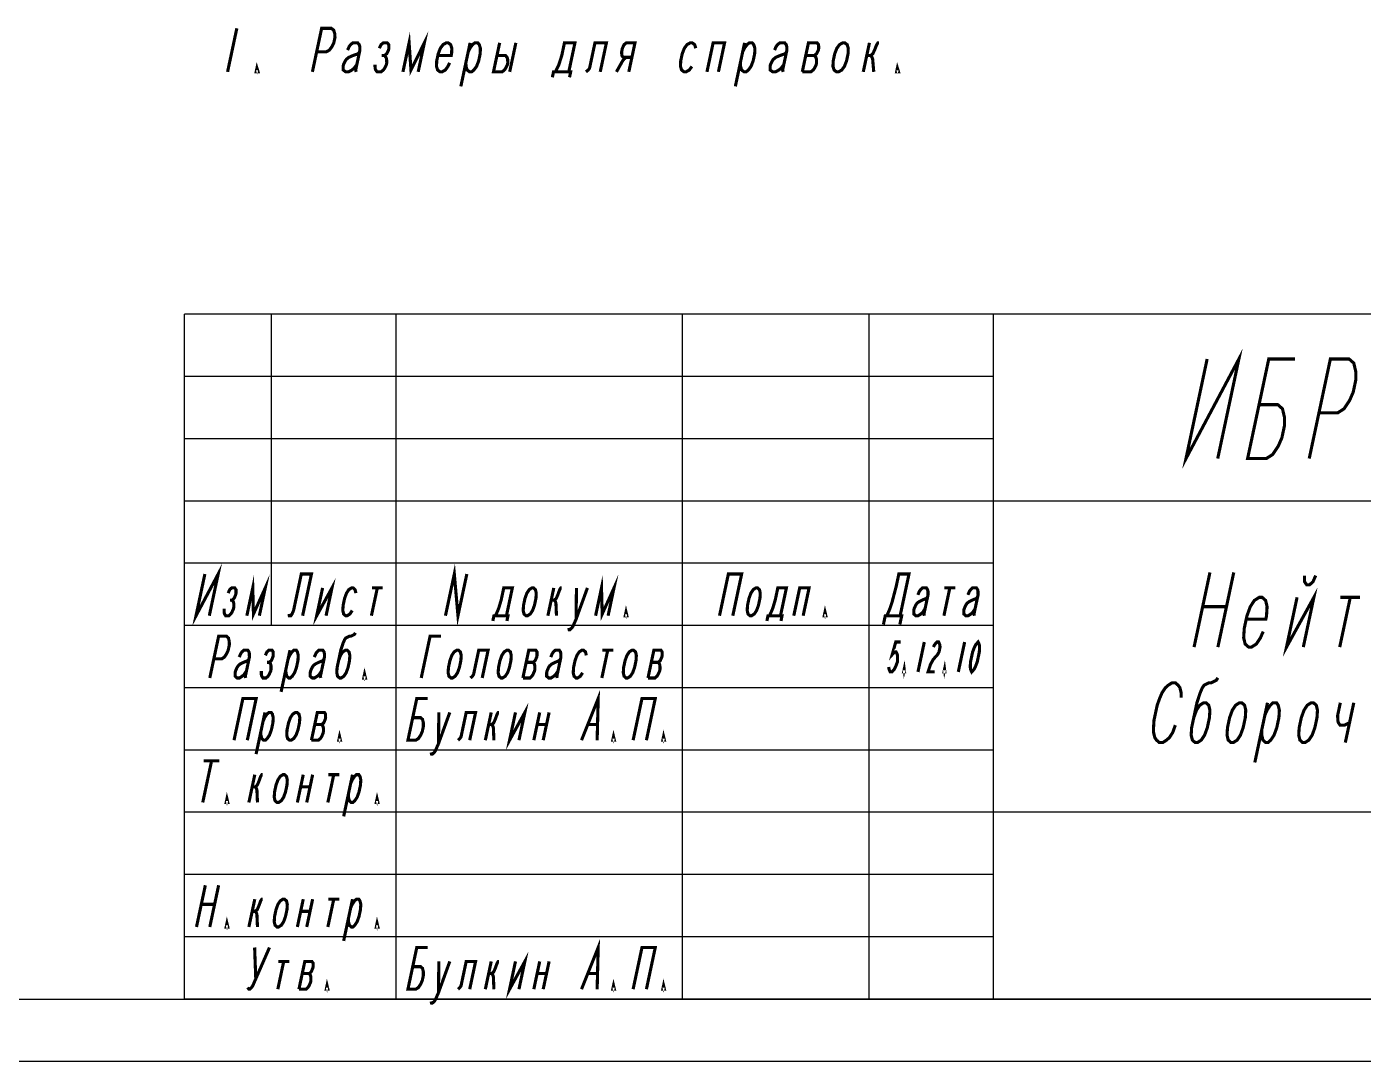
# Model space of a CAD drawing. Header units: millimetres. Extents: x 0 to 1189, y 0 to 841.
# Drawn here: x 986.3 to 1093.7, y 0 to 83.1 of the extents above; entities that cross this region are included whole.
import ezdxf

# ---------------------------------------------------------------- set-up
doc = ezdxf.new("R2010")
doc.units = ezdxf.units.MM
doc.header["$LTSCALE"] = 65.395
doc.layers.get('0').update_dxf_attribs({"linetype": 'CONTINUOUS'})

msp = doc.modelspace()

# ---------------------------------------------------------------- linework, layer by layer
at = {"color": 7, "linetype": 'CONTINUOUS'}
for p, q in [((1184, 60), (999, 60)), ((999, 5), (999, 60)), ((1006, 35), (1006, 60)), ((1016, 5), (1016, 60)), ((1039, 5), (1039, 60)), ((1054, 5), (1054, 60)), ((1064, 5), (1064, 60)), ((1064, 55), (999, 55)), ((1064, 50), (999, 50)), ((1184, 45), (999, 45)), ((1064, 40), (999, 40)), ((1064, 35), (999, 35)), ((1064, 30), (999, 30)), ((1064, 25), (999, 25)), ((1184, 20), (999, 20)), ((1064, 15), (999, 15)), ((1064, 10), (999, 10)), ((20, 5), (1184, 5)), ((1184, 5), (999, 5)), ((0, 0), (1189, 0))]:
    msp.add_line(p, q, dxfattribs=at)
at = {"color": 2, "linetype": 'CONTINUOUS', "const_width": 0.25}
for points in [[(1003.2035827, 82.97315114), (1002.45965942, 79.47315213)], [(1009.61470496, 81.07732968), (1010.3803269, 81.07732968), (1010.64100122, 81.22316071), (1010.85610107, 81.51482275), (1010.99463873, 81.8064848), (1011.0876745, 82.24399602), (1011.07308777, 82.53565807), (1010.98193884, 82.82732011), (1010.78323999, 82.97315114), (1010.01761804, 82.97315114), (1009.27369476, 79.47315213)], [(1016.54710327, 79.47315213), (1017.04312469, 81.8064848), (1017.19066113, 79.61898315), (1018.26811981, 81.8064848), (1017.77217096, 79.47315213)], [(1012.09568292, 81.22316071), (1012.23422058, 81.51482275), (1012.34177051, 81.66065378), (1012.52588263, 81.8064848), (1012.9086936, 81.8064848), (1013.03083026, 81.66065378), (1013.07640472, 81.51482275), (1013.09099146, 81.22316071), (1012.74998126, 79.61898315), (1012.79555573, 79.47315213)], [(1014.65322308, 81.36899173), (1014.79176074, 81.66065378), (1014.97594543, 81.8064848), (1015.28219421, 81.8064848), (1015.4042583, 81.66065378), (1015.41884503, 81.36899173), (1015.3878573, 81.22316071), (1015.24931964, 80.93149866), (1015.06520752, 80.78564949), (1014.83552094, 80.78564949)], [(1020.30053766, 80.20232539), (1020.162, 79.91066335), (1019.94690015, 79.61898315), (1019.68622583, 79.47315213), (1019.53310144, 79.47315213), (1019.33440259, 79.61898315), (1019.24325366, 79.91066335), (1019.25965466, 80.34815642), (1019.38367816, 80.93149866), (1019.55320355, 81.36899173), (1019.76837598, 81.66065378), (1020.02905029, 81.8064848), (1020.18217468, 81.8064848), (1020.38087354, 81.66065378), (1020.47194989, 81.36899173), (1020.45554889, 80.93149866), (1020.42456116, 80.78564949), (1019.35269043, 80.78564949)], [(1021.94310516, 81.8064848), (1021.19918188, 78.30648579)], [(1021.78809393, 81.07732968), (1021.92670416, 81.36899173), (1022.14180402, 81.66065378), (1022.32591614, 81.8064848), (1022.55560272, 81.8064848), (1022.67773938, 81.66065378), (1022.76888831, 81.36899173), (1022.75241473, 80.93149866), (1022.62846381, 80.34815642), (1022.45886584, 79.91066335), (1022.24376599, 79.61898315), (1022.05965387, 79.47315213), (1021.90652948, 79.47315213), (1021.70783063, 79.61898315), (1021.6166817, 79.91066335), (1021.60209497, 80.20232539)], [(1024.3165332, 81.8064848), (1023.82058435, 79.47315213), (1024.5096441, 79.47315213), (1024.69375623, 79.61898315), (1024.80130615, 79.76483232), (1024.93984381, 80.05649437), (1024.97090411, 80.20232539), (1024.95631738, 80.49398744), (1024.91074292, 80.63981847), (1024.78860626, 80.78564949), (1024.09954651, 80.78564949)], [(1025.61809052, 81.8064848), (1025.12214166, 79.47315213)], [(1028.79712701, 79.47315213), (1029.0742749, 80.05649437), (1029.30577576, 80.78564949), (1029.52276245, 81.8064848), (1030.36494659, 81.8064848), (1029.86899774, 79.47315213)], [(1031.24711725, 79.47315213), (1031.43122937, 79.61898315), (1031.53885187, 79.76483232), (1031.5698396, 79.91066335), (1031.97275269, 81.8064848), (1032.89157159, 81.8064848), (1032.39555017, 79.47315213)], [(1034.69241602, 79.47315213), (1035.18843744, 81.8064848), (1034.49937769, 81.8064848), (1034.31519299, 81.66065378), (1034.17665533, 81.36899173), (1034.11467987, 81.07732968), (1034.1292666, 80.78564949), (1034.25140326, 80.63981847), (1034.94046301, 80.63981847)], [(1040.07201691, 81.36899173), (1039.98086798, 81.66065378), (1039.78216913, 81.8064848), (1039.62904474, 81.8064848), (1039.36837042, 81.66065378), (1039.153198, 81.36899173), (1038.98367261, 80.93149866), (1038.85972168, 80.34815642), (1038.84324811, 79.91066335), (1038.93439703, 79.61898315), (1039.13309589, 79.47315213), (1039.28622028, 79.47315213), (1039.54689459, 79.61898315), (1039.76199445, 79.91066335)], [(1040.97058856, 79.47315213), (1041.46653741, 81.8064848), (1042.38528375, 81.8064848), (1041.8893349, 79.47315213)], [(1043.99308984, 81.8064848), (1043.24916656, 78.30648579)], [(1043.83807861, 81.07732968), (1043.97668884, 81.36899173), (1044.1917887, 81.66065378), (1044.37590082, 81.8064848), (1044.6055874, 81.8064848), (1044.72772406, 81.66065378), (1044.81887299, 81.36899173), (1044.80239941, 80.93149866), (1044.67844849, 80.34815642), (1044.50885052, 79.91066335), (1044.29375067, 79.61898315), (1044.10963855, 79.47315213), (1043.95651416, 79.47315213), (1043.75781531, 79.61898315), (1043.66666638, 79.91066335), (1043.65215222, 80.20232539)], [(1046.39569135, 81.22316071), (1046.534229, 81.51482275), (1046.64177893, 81.66065378), (1046.82589105, 81.8064848), (1047.20870203, 81.8064848), (1047.33083868, 81.66065378), (1047.37641315, 81.51482275), (1047.39099988, 81.22316071), (1047.04998969, 79.61898315), (1047.09556415, 79.47315213)], [(1048.62680804, 79.47315213), (1049.1227569, 81.8064848), (1049.81181665, 81.8064848), (1049.93395331, 81.66065378), (1049.94854004, 81.36899173), (1049.91755231, 81.22316071), (1049.77901465, 80.93149866), (1049.59490253, 80.78564949), (1048.9057702, 80.78564949)], [(1051.23369635, 80.93149866), (1051.40322174, 81.36899173), (1051.61832159, 81.66065378), (1051.87906848, 81.8064848), (1052.03219287, 81.8064848), (1052.23081915, 81.66065378), (1052.32196808, 81.36899173), (1052.30556708, 80.93149866), (1052.18154358, 80.34815642), (1052.01201819, 79.91066335), (1051.79691834, 79.61898315), (1051.53617145, 79.47315213), (1051.38304706, 79.47315213), (1051.18434821, 79.61898315), (1051.09327185, 79.91066335), (1051.10967285, 80.34815642), (1051.23369635, 80.93149866)], [(1054.02280994, 81.8064848), (1053.52678851, 79.47315213)], [(1053.80582324, 80.78564949), (1054.11207202, 80.78564949), (1054.29618414, 80.93149866), (1054.4347218, 81.22316071), (1054.60431976, 81.66065378), (1054.71186969, 81.8064848), (1054.78843188, 81.8064848)], [(1013.06000372, 81.07732968), (1012.9524538, 80.93149866), (1012.53858252, 80.78564949), (1012.20134601, 80.63981847), (1012.01723389, 80.49398744), (1011.90968396, 80.34815642), (1011.7711463, 80.05649437), (1011.74015857, 79.91066335), (1011.75467273, 79.61898315), (1011.95337158, 79.47315213), (1012.18305817, 79.47315213), (1012.44373248, 79.61898315), (1012.62791718, 79.76483232), (1012.84301703, 80.05649437)], [(1014.29769873, 80.05649437), (1014.31228546, 79.76483232), (1014.35778735, 79.61898315), (1014.47992401, 79.47315213), (1014.78617279, 79.47315213), (1014.97035748, 79.61898315), (1015.07790741, 79.76483232), (1015.21644507, 80.05649437), (1015.2474328, 80.20232539), (1015.23284607, 80.49398744), (1015.18727161, 80.63981847), (1015.06520752, 80.78564949)], [(1033.69710748, 79.47315213), (1034.18935522, 80.34815642), (1034.29690515, 80.49398744), (1034.48108984, 80.63981847)], [(1047.36001215, 81.07732968), (1047.25246222, 80.93149866), (1046.83859094, 80.78564949), (1046.50135443, 80.63981847), (1046.31724231, 80.49398744), (1046.20969238, 80.34815642), (1046.07115472, 80.05649437), (1046.04009442, 79.91066335), (1046.05468115, 79.61898315), (1046.25338, 79.47315213), (1046.48306659, 79.47315213), (1046.74374091, 79.61898315), (1046.92785303, 79.76483232), (1047.14302545, 80.05649437)], [(1048.62680804, 79.47315213), (1049.3158678, 79.47315213), (1049.49997992, 79.61898315), (1049.60760242, 79.76483232), (1049.74614008, 80.05649437), (1049.77712781, 80.20232539), (1049.76254108, 80.49398744), (1049.71696661, 80.63981847), (1049.59490253, 80.78564949)], [(1054.11207202, 80.78564949), (1054.23420868, 80.63981847), (1054.27971057, 80.49398744), (1054.36904523, 79.47315213)], [(1004.90964966, 79.47315213), (1004.75652527, 79.47315213), (1004.81850073, 79.76483232), (1004.90964966, 79.47315213)], [(1028.55103943, 79.03565906), (1028.64400262, 79.47315213), (1030.02212213, 79.47315213), (1029.92915894, 79.03565906)], [(1056.35966229, 79.47315213), (1056.2065379, 79.47315213), (1056.26851337, 79.76483232), (1056.35966229, 79.47315213)], [(1081.15042841, 56.41064149), (1079.45002197, 48.41063599), (1083.7004212, 56.41064149), (1082.00001477, 48.41063599)], [(1085.32107233, 52.74397457), (1086.82111078, 52.74397457), (1087.20022064, 52.41063874), (1087.35849756, 51.74396708), (1087.3668432, 51.07730449), (1087.15428333, 50.07730607), (1086.86254871, 49.41063441), (1086.42088281, 48.74397182), (1085.8999696, 48.41063599), (1084.40000372, 48.41063599), (1086.10048273, 56.41064149), (1088.20046399, 56.41064149)], [(1090.12939587, 52.07730291), (1091.62936176, 52.07730291), (1092.15020239, 52.41063874), (1092.59194086, 53.07730133), (1092.88360291, 53.74397299), (1093.09616278, 54.74397141), (1093.08788971, 55.410634), (1092.92961279, 56.07730566), (1092.55043036, 56.41064149), (1091.05046448, 56.41064149), (1089.34998547, 48.41063599)], [(1000.63675348, 39.13757535), (999.92468878, 35.78758018), (1001.70456024, 39.13757535), (1000.99249554, 35.78758018)], [(1019.96250287, 35.78758018), (1020.67456757, 39.13757535), (1020.96753589, 35.78758018), (1021.67960059, 39.13757535)], [(1004.00752203, 35.78758018), (1004.48220764, 38.02091029), (1004.53968372, 35.92716105), (1005.48724066, 38.02091029), (1005.01248248, 35.78758018)], [(1007.38656366, 35.92716105), (1007.41965594, 35.78758018), (1007.54534857, 35.78758018), (1007.63780377, 35.92716105), (1007.75994043, 36.20633185), (1008.38303333, 39.13757535), (1009.19959998, 39.13757535), (1008.48753528, 35.78758018)], [(1010.09280139, 38.02091029), (1009.61811578, 35.78758018), (1010.8465943, 38.02091029), (1010.37190869, 35.78758018)], [(1032.02253625, 35.78758018), (1032.49722186, 38.02091029), (1032.55469794, 35.92716105), (1033.50218231, 38.02091029), (1033.0274967, 35.78758018)], [(1041.97750842, 35.78758018), (1042.68957312, 39.13757535), (1043.75737988, 39.13757535), (1043.04531519, 35.78758018)], [(1055.41965271, 35.78758018), (1055.6639986, 36.34591271), (1055.84549817, 36.90424524), (1056.17533246, 38.16050023), (1056.38303009, 39.13757535), (1057.19959674, 39.13757535), (1056.48753204, 35.78758018)], [(1081.37532532, 39.26675137), (1080.09996606, 33.26675178)], [(1083.2878562, 39.26675137), (1082.01249695, 33.26675178)], [(1088.97218188, 39.01675404), (1088.97842297, 38.51675936), (1089.15027063, 38.26675295), (1089.37531268, 38.26675295), (1089.65340399, 38.51675936), (1089.87220496, 39.01675404)], [(1002.50886243, 37.60215863), (1002.63099908, 37.88132943), (1002.7863006, 38.02091029), (1003.03754071, 38.02091029), (1003.13347931, 37.88132943), (1003.13696271, 37.60215863), (1003.10728125, 37.46257777), (1002.98514459, 37.18341604), (1002.82984308, 37.0438261), (1002.64137671, 37.0438261)], [(1012.7675434, 37.60215863), (1012.70128625, 37.88132943), (1012.54250134, 38.02091029), (1012.41688129, 38.02091029), (1012.19880603, 37.88132943), (1012.01382306, 37.60215863), (1011.86200494, 37.18341604), (1011.74335168, 36.62508351), (1011.71715363, 36.20633185), (1011.78341077, 35.92716105), (1011.94219568, 35.78758018), (1012.06781573, 35.78758018), (1012.28589099, 35.92716105), (1012.47087396, 36.20633185)], [(1014.48972107, 38.02091029), (1014.01503546, 35.78758018)], [(1014.05001459, 38.02091029), (1014.92942755, 38.02091029)], [(1023.98248981, 35.78758018), (1024.10462646, 36.06674191), (1024.22683569, 36.34591271), (1024.43794415, 37.0438261), (1024.64564178, 38.02091029), (1025.33658838, 38.02091029), (1024.86190277, 35.78758018)], [(1026.35199902, 37.18341604), (1026.50381714, 37.60215863), (1026.68880011, 37.88132943), (1026.90687537, 38.02091029), (1027.03249542, 38.02091029), (1027.19128033, 37.88132943), (1027.25761005, 37.60215863), (1027.23141199, 37.18341604), (1027.11268616, 36.62508351), (1026.96086804, 36.20633185), (1026.77588507, 35.92716105), (1026.55780981, 35.78758018), (1026.43218976, 35.78758018), (1026.27340485, 35.92716105), (1026.20714771, 36.20633185), (1026.23334576, 36.62508351), (1026.35199902, 37.18341604)], [(1028.66562872, 38.02091029), (1028.19094312, 35.78758018)], [(1028.45793109, 37.0438261), (1028.58355115, 37.0438261), (1028.70924377, 37.0438261), (1028.86447272, 37.18341604), (1028.98668195, 37.46257777), (1029.13850006, 37.88132943), (1029.23095526, 38.02091029), (1029.29380157, 38.02091029)], [(1029.8676189, 34.81049599), (1029.90078375, 34.67091513), (1029.9635575, 34.67091513), (1030.11885901, 34.81049599), (1030.21138678, 34.95007686), (1030.4556601, 35.50840939), (1031.36656879, 38.02091029)], [(1030.48722839, 38.02091029), (1030.4556601, 35.50840939)], [(1044.34701764, 37.18341604), (1044.49883575, 37.60215863), (1044.68381873, 37.88132943), (1044.90189398, 38.02091029), (1045.02751404, 38.02091029), (1045.18629895, 37.88132943), (1045.25255609, 37.60215863), (1045.22635803, 37.18341604), (1045.10770477, 36.62508351), (1044.95588666, 36.20633185), (1044.77090369, 35.92716105), (1044.55282843, 35.78758018), (1044.42720837, 35.78758018), (1044.26842346, 35.92716105), (1044.20216632, 36.20633185), (1044.22836438, 36.62508351), (1044.34701764, 37.18341604)], [(1045.99749536, 35.78758018), (1046.11963202, 36.06674191), (1046.24176868, 36.34591271), (1046.45294971, 37.0438261), (1046.66064734, 38.02091029), (1047.35159393, 38.02091029), (1046.87690833, 35.78758018)], [(1047.94471509, 35.78758018), (1048.4194007, 38.02091029), (1049.17312103, 38.02091029), (1048.69843542, 35.78758018)], [(1057.91137115, 37.46257777), (1058.03350781, 37.74174857), (1058.12596301, 37.88132943), (1058.28126453, 38.02091029), (1058.59535095, 38.02091029), (1058.69128955, 37.88132943), (1058.72445441, 37.74174857), (1058.72793781, 37.46257777), (1058.40151434, 35.92716105), (1058.4346792, 35.78758018)], [(1060.47972437, 38.02091029), (1060.00496619, 35.78758018)], [(1060.04001788, 38.02091029), (1060.91943085, 38.02091029)], [(1061.93135809, 37.46257777), (1062.05349475, 37.74174857), (1062.14594995, 37.88132943), (1062.30125146, 38.02091029), (1062.61533789, 38.02091029), (1062.71127649, 37.88132943), (1062.74444135, 37.74174857), (1062.74792474, 37.46257777), (1062.42157385, 35.92716105), (1062.45466614, 35.78758018)], [(1088.37521448, 37.26675453), (1087.52497498, 33.26675178), (1089.72524908, 37.26675453), (1088.87500958, 33.26675178)], [(1002.17895557, 36.34591271), (1002.18243896, 36.06674191), (1002.21560382, 35.92716105), (1002.31154242, 35.78758018), (1002.56278253, 35.78758018), (1002.71808405, 35.92716105), (1002.81061182, 36.06674191), (1002.93274847, 36.34591271), (1002.96242993, 36.48549358), (1002.95894653, 36.76466438), (1002.92578168, 36.90424524), (1002.82984308, 37.0438261)], [(1028.70924377, 37.0438261), (1028.80518237, 36.90424524), (1028.83827466, 36.76466438), (1028.88188971, 35.78758018)], [(1034.53500995, 35.78758018), (1034.40938989, 35.78758018), (1034.46868024, 36.06674191), (1034.53500995, 35.78758018)], [(1050.5200351, 35.78758018), (1050.39434247, 35.78758018), (1050.45370538, 36.06674191), (1050.5200351, 35.78758018)], [(1058.69825635, 37.3229969), (1058.60572858, 37.18341604), (1058.26203326, 37.0438261), (1057.98111169, 36.90424524), (1057.82581018, 36.76466438), (1057.73335498, 36.62508351), (1057.61114575, 36.34591271), (1057.58153687, 36.20633185), (1057.58494769, 35.92716105), (1057.74373261, 35.78758018), (1057.93219897, 35.78758018), (1058.15027423, 35.92716105), (1058.30557574, 36.06674191), (1058.49055872, 36.34591271)], [(1062.71824329, 37.3229969), (1062.62578809, 37.18341604), (1062.2820202, 37.0438261), (1062.00109863, 36.90424524), (1061.84579712, 36.76466438), (1061.75334192, 36.62508351), (1061.63120526, 36.34591271), (1061.6015238, 36.20633185), (1061.6050072, 35.92716105), (1061.76371954, 35.78758018), (1061.95218591, 35.78758018), (1062.17026117, 35.92716105), (1062.32556268, 36.06674191), (1062.51054565, 36.34591271)], [(1080.79084009, 36.51675345), (1082.7032984, 36.51675345)], [(1085.65322888, 34.51675661), (1085.43442792, 34.01675286), (1085.10314221, 33.51675819), (1084.71249359, 33.26675178), (1084.48752411, 33.26675178), (1084.20311914, 33.51675819), (1084.08439331, 34.01675286), (1084.13134662, 34.76675394), (1084.34390649, 35.76675237), (1084.61582928, 36.51675345), (1084.94711499, 37.01675719), (1085.33769104, 37.26675453), (1085.56273309, 37.26675453), (1085.84706549, 37.01675719), (1085.96579132, 36.51675345), (1085.91891058, 35.76675237), (1085.86571619, 35.51675503), (1084.29078467, 35.51675503)], [(1092.65021521, 37.26675453), (1091.79997571, 33.26675178)], [(1091.86274945, 37.26675453), (1093.43775354, 37.26675453)], [(1023.76789795, 35.36882852), (1023.85686975, 35.78758018), (1024.98752283, 35.78758018), (1024.89847845, 35.36882852)], [(1045.78283093, 35.36882852), (1045.87187531, 35.78758018), (1047.00252838, 35.78758018), (1046.91348401, 35.36882852)], [(1055.14569794, 35.08966679), (1055.29403265, 35.78758018), (1056.6131521, 35.78758018), (1056.46474481, 35.08966679)], [(1011.37701428, 32.18341486), (1011.5288324, 32.60216653), (1011.71381537, 32.88132825), (1011.93189063, 33.02090912), (1012.05751068, 33.02090912), (1012.21629559, 32.88132825), (1012.28255273, 32.60216653), (1012.25635468, 32.18341486), (1012.13770142, 31.62508234), (1011.9858833, 31.20633067), (1011.80090033, 30.92715987), (1011.58282507, 30.78757901), (1011.45720502, 30.78757901), (1011.2984201, 30.92715987), (1011.23216296, 31.20633067), (1011.25836102, 31.62508234), (1011.37701428, 32.18341486), (1011.55503046, 33.02090912), (1011.73653003, 33.57924165), (1011.85866669, 33.85841245), (1011.95112189, 33.99799331), (1012.23204346, 34.13758324), (1012.35766351, 34.13758324), (1012.63858508, 34.27716411), (1012.73111285, 34.41674497)], [(1001.35665582, 32.32299573), (1001.98482867, 32.32299573), (1002.20290393, 32.46257659), (1002.3878869, 32.74174739), (1002.51002356, 33.02090912), (1002.59899536, 33.43966078), (1002.59558453, 33.71883158), (1002.52925482, 33.99799331), (1002.37046991, 34.13758324), (1001.74236963, 34.13758324), (1001.03030493, 30.78757901)], [(1018.01528314, 30.78757901), (1018.72734784, 34.13758324), (1019.6067608, 34.13758324)], [(1056.54014587, 33.67319362), (1056.13512823, 33.67319362), (1055.85507751, 32.6731952), (1056.03258569, 32.87319125), (1056.16756738, 32.87319125), (1056.26009515, 32.6731952), (1056.28505951, 32.47319007), (1056.26756995, 32.07318889), (1056.11502612, 31.67318771), (1056.00500879, 31.47319165), (1055.82750061, 31.27319559), (1055.69251892, 31.27319559), (1055.59999115, 31.47319165), (1055.57502679, 31.67318771)], [(1058.43010724, 33.67319362), (1057.92000708, 31.27319559)], [(1059.15508954, 33.27319244), (1059.26510687, 33.47318849), (1059.44261505, 33.67319362), (1059.57766931, 33.67319362), (1059.67012451, 33.47318849), (1059.69508887, 33.27319244), (1059.61010846, 32.87319125), (1059.50009113, 32.6731952), (1059.32258295, 32.47319007), (1059.14507477, 32.27319402), (1058.9250401, 31.87319283), (1058.72996979, 31.27319559), (1059.26996912, 31.27319559)], [(1061.67010321, 33.67319362), (1061.16000305, 31.27319559)], [(1062.24000171, 31.27319559), (1062.14754651, 31.47319165), (1062.12250958, 31.67318771), (1062.14007172, 32.07318889), (1062.3101051, 32.87319125), (1062.46264893, 33.27319244), (1062.57259369, 33.47318849), (1062.75010187, 33.67319362), (1062.84262964, 33.47318849), (1062.86759399, 33.27319244), (1062.85010443, 32.87319125), (1062.68007104, 32.07318889), (1062.52752722, 31.67318771), (1062.41750989, 31.47319165), (1062.24000171, 31.27319559)], [(1004.18321594, 32.32299573), (1004.09076074, 32.18341486), (1003.74699286, 32.043834), (1003.46607129, 31.90424406), (1003.31084235, 31.7646632), (1003.21831458, 31.62508234), (1003.09617792, 31.34591154), (1003.06649646, 31.20633067), (1003.06997986, 30.92715987), (1003.22876477, 30.78757901), (1003.41715857, 30.78757901), (1003.6353064, 30.92715987), (1003.79060791, 31.06674981), (1003.97551831, 31.34591154)], [(1003.39633075, 32.46257659), (1003.51846741, 32.74174739), (1003.61099518, 32.88132825), (1003.76629669, 33.02090912), (1004.08031055, 33.02090912), (1004.17632172, 32.88132825), (1004.209414, 32.74174739), (1004.2128974, 32.46257659), (1003.88654651, 30.92715987), (1003.91971136, 30.78757901)], [(1005.49885199, 32.60216653), (1005.62098865, 32.88132825), (1005.77629016, 33.02090912), (1006.02753027, 33.02090912), (1006.12346887, 32.88132825), (1006.12695227, 32.60216653), (1006.09727081, 32.46257659), (1005.97513416, 32.18341486), (1005.81983264, 32.043834), (1005.63136627, 32.043834)], [(1007.4721972, 33.02090912), (1006.76013251, 29.67091396)], [(1007.32386249, 32.32299573), (1007.44599915, 32.60216653), (1007.63098212, 32.88132825), (1007.78628363, 33.02090912), (1007.97467743, 33.02090912), (1008.0706886, 32.88132825), (1008.13694574, 32.60216653), (1008.11074768, 32.18341486), (1007.99209442, 31.62508234), (1007.84027631, 31.20633067), (1007.65529334, 30.92715987), (1007.49999182, 30.78757901), (1007.37437177, 30.78757901), (1007.21558685, 30.92715987), (1007.14932971, 31.20633067), (1007.14584631, 31.4854924)], [(1010.21326892, 32.32299573), (1010.12074115, 32.18341486), (1009.77704584, 32.043834), (1009.49612427, 31.90424406), (1009.34082275, 31.7646632), (1009.24829498, 31.62508234), (1009.12615833, 31.34591154), (1009.09647687, 31.20633067), (1009.09996027, 30.92715987), (1009.25874518, 30.78757901), (1009.44721155, 30.78757901), (1009.6652868, 30.92715987), (1009.82058832, 31.06674981), (1010.00557129, 31.34591154)], [(1009.42631116, 32.46257659), (1009.54852039, 32.74174739), (1009.64097559, 32.88132825), (1009.7962771, 33.02090912), (1010.11036353, 33.02090912), (1010.20630212, 32.88132825), (1010.23946698, 32.74174739), (1010.24287781, 32.46257659), (1009.91652692, 30.92715987), (1009.94969177, 30.78757901)], [(1020.32201862, 32.18341486), (1020.47383673, 32.60216653), (1020.6588197, 32.88132825), (1020.87689496, 33.02090912), (1021.00251501, 33.02090912), (1021.16129993, 32.88132825), (1021.22755707, 32.60216653), (1021.20135901, 32.18341486), (1021.08270575, 31.62508234), (1020.93088763, 31.20633067), (1020.74590466, 30.92715987), (1020.52782941, 30.78757901), (1020.40220935, 30.78757901), (1020.24342444, 30.92715987), (1020.1771673, 31.20633067), (1020.20329279, 31.62508234), (1020.32201862, 32.18341486)], [(1021.97249634, 30.78757901), (1022.12779785, 30.92715987), (1022.22025305, 31.06674981), (1022.24993451, 31.20633067), (1022.63564832, 33.02090912), (1023.38936865, 33.02090912), (1022.91468304, 30.78757901)], [(1024.34200555, 32.18341486), (1024.49382367, 32.60216653), (1024.67880664, 32.88132825), (1024.8968819, 33.02090912), (1025.02250195, 33.02090912), (1025.18128687, 32.88132825), (1025.24754401, 32.60216653), (1025.22134595, 32.18341486), (1025.10269269, 31.62508234), (1024.95087457, 31.20633067), (1024.7658916, 30.92715987), (1024.54781635, 30.78757901), (1024.42219629, 30.78757901), (1024.26341138, 30.92715987), (1024.19715424, 31.20633067), (1024.22335229, 31.62508234), (1024.34200555, 32.18341486)], [(1026.18094965, 30.78757901), (1026.65563525, 33.02090912), (1027.22096179, 33.02090912), (1027.31690039, 32.88132825), (1027.32038379, 32.60216653), (1027.29070233, 32.46257659), (1027.16856567, 32.18341486), (1027.01326416, 32.043834), (1026.44793762, 32.043834)], [(1029.2082406, 32.32299573), (1029.1157854, 32.18341486), (1028.77201752, 32.043834), (1028.49109595, 31.90424406), (1028.33579443, 31.7646632), (1028.24333923, 31.62508234), (1028.12120258, 31.34591154), (1028.09152112, 31.20633067), (1028.09500452, 30.92715987), (1028.25371686, 30.78757901), (1028.44218323, 30.78757901), (1028.66025848, 30.92715987), (1028.81556, 31.06674981), (1029.00054297, 31.34591154)], [(1028.42135541, 32.46257659), (1028.54349207, 32.74174739), (1028.63594727, 32.88132825), (1028.79124878, 33.02090912), (1029.10533521, 33.02090912), (1029.2012738, 32.88132825), (1029.23443866, 32.74174739), (1029.23792206, 32.46257659), (1028.91157117, 30.92715987), (1028.94466345, 30.78757901)], [(1031.27759698, 32.60216653), (1031.21126727, 32.88132825), (1031.05255493, 33.02090912), (1030.9268623, 33.02090912), (1030.70878705, 32.88132825), (1030.52380408, 32.60216653), (1030.37198596, 32.18341486), (1030.2533327, 31.62508234), (1030.22713464, 31.20633067), (1030.29339178, 30.92715987), (1030.4521767, 30.78757901), (1030.57779675, 30.78757901), (1030.79594458, 30.92715987), (1030.98085498, 31.20633067)], [(1032.99970209, 33.02090912), (1032.52501648, 30.78757901)], [(1032.55999561, 33.02090912), (1033.43940857, 33.02090912)], [(1034.3919729, 32.18341486), (1034.54379102, 32.60216653), (1034.72877399, 32.88132825), (1034.94692181, 33.02090912), (1035.07254187, 33.02090912), (1035.23125421, 32.88132825), (1035.29758392, 32.60216653), (1035.27138586, 32.18341486), (1035.1527326, 31.62508234), (1035.00091449, 31.20633067), (1034.81593152, 30.92715987), (1034.59778369, 30.78757901), (1034.47216364, 30.78757901), (1034.31345129, 30.92715987), (1034.24712158, 31.20633067), (1034.27331964, 31.62508234), (1034.3919729, 32.18341486)], [(1036.23091699, 30.78757901), (1036.70567517, 33.02090912), (1037.27092914, 33.02090912), (1037.36694031, 32.88132825), (1037.37042371, 32.60216653), (1037.34074225, 32.46257659), (1037.21853302, 32.18341486), (1037.06330408, 32.043834), (1036.49797754, 32.043834)], [(1056.84000842, 31.27319559), (1056.77251758, 31.27319559), (1056.81504407, 31.47319165), (1056.84000842, 31.27319559)], [(1060.08000439, 31.27319559), (1060.01251355, 31.27319559), (1060.05504004, 31.47319165), (1060.08000439, 31.27319559)], [(1005.1690177, 31.34591154), (1005.17242853, 31.06674981), (1005.20559338, 30.92715987), (1005.30153198, 30.78757901), (1005.55284467, 30.78757901), (1005.70807361, 30.92715987), (1005.80060138, 31.06674981), (1005.92273804, 31.34591154), (1005.95241949, 31.4854924), (1005.9489361, 31.7646632), (1005.91577124, 31.90424406), (1005.81983264, 32.043834)], [(1013.52997223, 30.78757901), (1013.40435217, 30.78757901), (1013.46371509, 31.06674981), (1013.52997223, 30.78757901)], [(1026.18094965, 30.78757901), (1026.74627618, 30.78757901), (1026.9015777, 30.92715987), (1026.9940329, 31.06674981), (1027.11616956, 31.34591154), (1027.14585101, 31.4854924), (1027.14236761, 31.7646632), (1027.10920276, 31.90424406), (1027.01326416, 32.043834)], [(1036.23091699, 30.78757901), (1036.79624353, 30.78757901), (1036.95154504, 30.92715987), (1037.04400024, 31.06674981), (1037.16620947, 31.34591154), (1037.19581836, 31.4854924), (1037.19240753, 31.7646632), (1037.15924268, 31.90424406), (1037.06330408, 32.043834)], [(1079.06517902, 29.19920375), (1079.0602442, 29.59920493), (1078.96524902, 29.99919704), (1078.82772736, 30.19920217), (1078.60029047, 30.39919823), (1078.33025452, 30.39919823), (1078.01776465, 30.19920217), (1077.79526257, 29.99919704), (1077.53023401, 29.59920493), (1077.35519324, 29.19920375), (1077.13769855, 28.59919744), (1076.88261218, 27.39920296), (1076.84509308, 26.79919666), (1076.85002789, 26.39920454), (1076.94502307, 25.99920336), (1077.08254474, 25.79919823), (1077.30998163, 25.59920218), (1077.58001758, 25.59920218), (1077.89250745, 25.79919823), (1078.11500952, 25.99920336), (1078.38003809, 26.39920454), (1078.59760535, 26.99920178)], [(1080.07514685, 27.59919902), (1080.29264154, 28.19920533), (1080.5576701, 28.59919744), (1080.87015997, 28.79920257), (1081.05020813, 28.79920257), (1081.27764502, 28.59919744), (1081.3726402, 28.19920533), (1081.33512109, 27.59919902), (1081.16508771, 26.79919666), (1080.94752045, 26.19919942), (1080.68249188, 25.79919823), (1080.37000201, 25.59920218), (1080.19002643, 25.59920218), (1079.96251697, 25.79919823), (1079.86752179, 26.19919942), (1079.90504089, 26.79919666), (1080.07514685, 27.59919902), (1080.33016064, 28.79920257), (1080.59025439, 29.59920493), (1080.7652226, 29.99919704), (1080.89773688, 30.19920217), (1081.30028711, 30.39919823), (1081.4802627, 30.39919823), (1081.88281293, 30.59920335), (1082.01532721, 30.79919941)], [(1002.97752466, 25.78757784), (1003.68958936, 29.13758207), (1004.75739612, 29.13758207), (1004.04533142, 25.78757784)], [(1017.33319019, 27.60216535), (1017.96129047, 27.60216535), (1018.12007538, 27.46257542), (1018.18640509, 27.18341369), (1018.18988849, 26.90424289), (1018.10084412, 26.4855003), (1017.97870746, 26.2063295), (1017.79372449, 25.9271587), (1017.57564923, 25.78757784), (1016.94747638, 25.78757784), (1017.65954108, 29.13758207), (1018.53895404, 29.13758207)], [(1030.89188318, 25.78757784), (1032.23204816, 29.13758207), (1032.14815631, 25.78757784)], [(1035.03749017, 25.78757784), (1035.74955487, 29.13758207), (1036.81736163, 29.13758207), (1036.10529694, 25.78757784)], [(1005.46220374, 28.02091702), (1004.75013904, 24.67091278)], [(1005.31386902, 27.32299455), (1005.43600568, 27.60216535), (1005.62098865, 27.88132708), (1005.77629016, 28.02091702), (1005.96468396, 28.02091702), (1006.06069513, 27.88132708), (1006.12695227, 27.60216535), (1006.10075421, 27.18341369), (1005.98210095, 26.62508116), (1005.83028284, 26.2063295), (1005.64529987, 25.9271587), (1005.48999835, 25.78757784), (1005.3643783, 25.78757784), (1005.20559338, 25.9271587), (1005.13933624, 26.2063295), (1005.13585284, 26.4855003)], [(1007.35702734, 27.18341369), (1007.50884546, 27.60216535), (1007.69375586, 27.88132708), (1007.91190369, 28.02091702), (1008.03752374, 28.02091702), (1008.19630865, 27.88132708), (1008.2625658, 27.60216535), (1008.23636774, 27.18341369), (1008.11771448, 26.62508116), (1007.96589636, 26.2063295), (1007.78091339, 25.9271587), (1007.56283813, 25.78757784), (1007.43721808, 25.78757784), (1007.27843317, 25.9271587), (1007.21210345, 26.2063295), (1007.23830151, 26.62508116), (1007.35702734, 27.18341369)], [(1009.19597144, 25.78757784), (1009.67065704, 28.02091702), (1010.23598358, 28.02091702), (1010.33192218, 27.88132708), (1010.33540558, 27.60216535), (1010.30572412, 27.46257542), (1010.18358746, 27.18341369), (1010.02828595, 27.04383282), (1009.46295941, 27.04383282)], [(1018.81261853, 24.81049364), (1018.84578339, 24.67091278), (1018.90855713, 24.67091278), (1019.06385864, 24.81049364), (1019.15638641, 24.95008358), (1019.40065973, 25.50841611), (1020.31156842, 28.02091702)], [(1019.43222803, 28.02091702), (1019.40065973, 25.50841611)], [(1020.96753589, 25.78757784), (1021.12276483, 25.9271587), (1021.2152926, 26.06674863), (1021.24497406, 26.2063295), (1021.6306153, 28.02091702), (1022.3844082, 28.02091702), (1021.9097226, 25.78757784)], [(1023.64068134, 28.02091702), (1023.16592316, 25.78757784)], [(1023.4329837, 27.04383282), (1023.55860376, 27.04383282), (1023.68422382, 27.04383282), (1023.83952533, 27.18341369), (1023.96166199, 27.46257542), (1024.1134801, 27.88132708), (1024.2059353, 28.02091702), (1024.26878162, 28.02091702)], [(1025.58782849, 28.02091702), (1025.11314288, 25.78757784), (1026.34154883, 28.02091702), (1025.86686322, 25.78757784)], [(1027.53504822, 28.02091702), (1027.06029004, 25.78757784)], [(1028.28876855, 28.02091702), (1027.81408295, 25.78757784)], [(1082.95511908, 27.59919902), (1083.17261377, 28.19920533), (1083.43764233, 28.59919744), (1083.75020477, 28.79920257), (1083.93018036, 28.79920257), (1084.15768982, 28.59919744), (1084.25261243, 28.19920533), (1084.21509332, 27.59919902), (1084.04505994, 26.79919666), (1083.82756525, 26.19919942), (1083.56253668, 25.79919823), (1083.24997424, 25.59920218), (1083.06999866, 25.59920218), (1082.8424892, 25.79919823), (1082.74756659, 26.19919942), (1082.78508569, 26.79919666), (1082.95511908, 27.59919902)], [(1086.00018988, 28.79920257), (1084.97991699, 23.99919745)], [(1085.78763, 27.79920415), (1085.96267078, 28.19920533), (1086.22769934, 28.59919744), (1086.45020142, 28.79920257), (1086.72016479, 28.79920257), (1086.85768646, 28.59919744), (1086.95268164, 28.19920533), (1086.91508997, 27.59919902), (1086.74505658, 26.79919666), (1086.52756189, 26.19919942), (1086.26253333, 25.79919823), (1086.04003125, 25.59920218), (1085.85998309, 25.59920218), (1085.6325462, 25.79919823), (1085.53755103, 26.19919942), (1085.53254364, 26.5992006)], [(1088.71513611, 27.59919902), (1088.9326308, 28.19920533), (1089.19765936, 28.59919744), (1089.51014923, 28.79920257), (1089.69019739, 28.79920257), (1089.91763428, 28.59919744), (1090.01262946, 28.19920533), (1089.97511035, 27.59919902), (1089.80507697, 26.79919666), (1089.5875097, 26.19919942), (1089.32248114, 25.79919823), (1089.00999127, 25.59920218), (1088.83001569, 25.59920218), (1088.60250623, 25.79919823), (1088.50751105, 26.19919942), (1088.54510272, 26.79919666), (1088.71513611, 27.59919902)], [(1091.8501947, 28.79920257), (1091.63763483, 27.79920415), (1091.64256964, 27.39920296), (1091.69010352, 27.19919784), (1091.82755261, 26.99920178), (1092.18757635, 26.99920178), (1092.59012659, 27.19919784)], [(1092.93019336, 28.79920257), (1092.24998724, 25.59920218)], [(1009.19597144, 25.78757784), (1009.7612254, 25.78757784), (1009.91652692, 25.9271587), (1010.00905469, 26.06674863), (1010.13119135, 26.34591036), (1010.1608728, 26.4855003), (1010.1573894, 26.76466203), (1010.12422455, 26.90424289), (1010.02828595, 27.04383282)], [(1023.68422382, 27.04383282), (1023.78016241, 26.90424289), (1023.81332727, 26.76466203), (1023.85686975, 25.78757784)], [(1027.32735059, 27.04383282), (1028.08107092, 27.04383282)], [(1031.41018384, 27.04383282), (1032.16390417, 27.04383282)], [(1011.51997876, 25.78757784), (1011.3943587, 25.78757784), (1011.45372162, 26.06674863), (1011.51997876, 25.78757784)], [(1033.52997693, 25.78757784), (1033.40435687, 25.78757784), (1033.46371979, 26.06674863), (1033.52997693, 25.78757784)], [(1037.54996387, 25.78757784), (1037.42434381, 25.78757784), (1037.48370673, 26.06674863), (1037.54996387, 25.78757784)], [(1001.17704309, 24.13758089), (1000.46497839, 20.78757666)], [(1000.54894281, 24.13758089), (1001.80521594, 24.13758089)], [(1004.64563708, 23.02091584), (1004.17095148, 20.78757666)], [(1004.43793945, 22.04383165), (1004.56355951, 22.04383165), (1004.68917957, 22.04383165), (1004.84448108, 22.18341251), (1004.96669031, 22.46258331), (1005.11850842, 22.8813259), (1005.21096362, 23.02091584), (1005.27373737, 23.02091584)], [(1006.35199432, 22.18341251), (1006.50381244, 22.60216418), (1006.68879541, 22.8813259), (1006.90687067, 23.02091584), (1007.03249072, 23.02091584), (1007.19127563, 22.8813259), (1007.25760535, 22.60216418), (1007.23140729, 22.18341251), (1007.11268146, 21.62507999), (1006.96086334, 21.20632832), (1006.77595294, 20.9271666), (1006.55780511, 20.78757666), (1006.43218506, 20.78757666), (1006.27340015, 20.9271666), (1006.20714301, 21.20632832), (1006.23334106, 21.62507999), (1006.35199432, 22.18341251)], [(1008.54000397, 23.02091584), (1008.06531836, 20.78757666)], [(1009.29379687, 23.02091584), (1008.8190387, 20.78757666)], [(1010.98970392, 23.02091584), (1010.51501831, 20.78757666)], [(1010.54999744, 23.02091584), (1011.4294104, 23.02091584)], [(1012.49721716, 23.02091584), (1011.78515247, 19.67091161)], [(1012.34888245, 22.32299338), (1012.4710191, 22.60216418), (1012.65600208, 22.8813259), (1012.81130359, 23.02091584), (1012.99969739, 23.02091584), (1013.09563599, 22.8813259), (1013.1619657, 22.60216418), (1013.13576764, 22.18341251), (1013.01711438, 21.62507999), (1012.86522369, 21.20632832), (1012.68031329, 20.9271666), (1012.52501178, 20.78757666), (1012.39939172, 20.78757666), (1012.24060681, 20.9271666), (1012.17434967, 21.20632832), (1012.17086627, 21.48549912)], [(1002.47497186, 20.78757666), (1002.34935181, 20.78757666), (1002.40871472, 21.06674746), (1002.47497186, 20.78757666)], [(1004.68917957, 22.04383165), (1004.78519073, 21.90424171), (1004.81828302, 21.76466085), (1004.86189807, 20.78757666)], [(1008.33230634, 22.04383165), (1009.08609924, 22.04383165)], [(1014.53500525, 20.78757666), (1014.40938519, 20.78757666), (1014.46874811, 21.06674746), (1014.53500525, 20.78757666)], [(1000.67456287, 14.13757854), (999.96249817, 10.78758338)], [(1001.74236963, 14.13757854), (1001.03030493, 10.78758338)], [(1004.64563708, 13.02091349), (1004.17095148, 10.78758338)], [(1004.43793945, 12.0438293), (1004.56355951, 12.0438293), (1004.68917957, 12.0438293), (1004.84448108, 12.18341016), (1004.96669031, 12.46258096), (1005.11850842, 12.88133263), (1005.21096362, 13.02091349), (1005.27373737, 13.02091349)], [(1006.35199432, 12.18341016), (1006.50381244, 12.60216183), (1006.68879541, 12.88133263), (1006.90687067, 13.02091349), (1007.03249072, 13.02091349), (1007.19127563, 12.88133263), (1007.25760535, 12.60216183), (1007.23140729, 12.18341016), (1007.11268146, 11.62507764), (1006.96086334, 11.20632597), (1006.77595294, 10.92716425), (1006.55780511, 10.78758338), (1006.43218506, 10.78758338), (1006.27340015, 10.92716425), (1006.20714301, 11.20632597), (1006.23334106, 11.62507764), (1006.35199432, 12.18341016)], [(1008.54000397, 13.02091349), (1008.06531836, 10.78758338)], [(1009.29379687, 13.02091349), (1008.8190387, 10.78758338)], [(1010.98970392, 13.02091349), (1010.51501831, 10.78758338)], [(1010.54999744, 13.02091349), (1011.4294104, 13.02091349)], [(1012.49721716, 13.02091349), (1011.78515247, 9.67090926)], [(1012.34888245, 12.3230001), (1012.4710191, 12.60216183), (1012.65600208, 12.88133263), (1012.81130359, 13.02091349), (1012.99969739, 13.02091349), (1013.09563599, 12.88133263), (1013.1619657, 12.60216183), (1013.13576764, 12.18341016), (1013.01711438, 11.62507764), (1012.86522369, 11.20632597), (1012.68031329, 10.92716425), (1012.52501178, 10.78758338), (1012.39939172, 10.78758338), (1012.24060681, 10.92716425), (1012.17434967, 11.20632597), (1012.17086627, 11.48549677)], [(1000.34821198, 12.60216183), (1001.41601874, 12.60216183)], [(1004.68917957, 12.0438293), (1004.78519073, 11.90424844), (1004.81828302, 11.7646585), (1004.86189807, 10.78758338)], [(1008.33230634, 12.0438293), (1009.08609924, 12.0438293)], [(1002.47497186, 10.78758338), (1002.34935181, 10.78758338), (1002.40871472, 11.06674511), (1002.47497186, 10.78758338)], [(1014.53500525, 10.78758338), (1014.40938519, 10.78758338), (1014.46874811, 11.06674511), (1014.53500525, 10.78758338)], [(1030.89188318, 5.78758221), (1032.23204816, 9.13757737), (1032.14815631, 5.78758221)], [(1004.07501288, 5.92716307), (1004.17095148, 5.78758221), (1004.23372522, 5.78758221), (1004.38902673, 5.92716307), (1004.4815545, 6.06674393), (1005.82520288, 9.13757737)], [(1004.63177606, 9.13757737), (1004.72582782, 6.62507646)], [(1017.33319019, 7.60216065), (1017.96129047, 7.60216065), (1018.12007538, 7.46257979), (1018.18640509, 7.18340899), (1018.18988849, 6.90424726), (1018.10084412, 6.4854956), (1017.97870746, 6.20633387), (1017.79372449, 5.92716307), (1017.57564923, 5.78758221), (1016.94747638, 5.78758221), (1017.65954108, 9.13757737), (1018.53895404, 9.13757737)], [(1025.58782849, 8.02091232), (1025.11314288, 5.78758221), (1026.34154883, 8.02091232), (1025.86686322, 5.78758221)], [(1035.03749017, 5.78758221), (1035.74955487, 9.13757737), (1036.81736163, 9.13757737), (1036.10529694, 5.78758221)], [(1006.96971698, 8.02091232), (1006.49503137, 5.78758221)], [(1006.5300105, 8.02091232), (1007.40942346, 8.02091232)], [(1008.19093842, 5.78758221), (1008.66562402, 8.02091232), (1009.23095056, 8.02091232), (1009.32688916, 7.88133145), (1009.33037256, 7.60216065), (1009.3006911, 7.46257979), (1009.17855444, 7.18340899), (1009.02325293, 7.04382813), (1008.45792639, 7.04382813)], [(1018.81261853, 4.81049802), (1018.84578339, 4.67091715), (1018.90855713, 4.67091715), (1019.06385864, 4.81049802), (1019.15638641, 4.95007888), (1019.40065973, 5.50841141), (1020.31156842, 8.02091232)], [(1019.43222803, 8.02091232), (1019.40065973, 5.50841141)], [(1020.96753589, 5.78758221), (1021.12276483, 5.92716307), (1021.2152926, 6.06674393), (1021.24497406, 6.20633387), (1021.6306153, 8.02091232), (1022.3844082, 8.02091232), (1021.9097226, 5.78758221)], [(1023.64068134, 8.02091232), (1023.16592316, 5.78758221)], [(1023.4329837, 7.04382813), (1023.55860376, 7.04382813), (1023.68422382, 7.04382813), (1023.83952533, 7.18340899), (1023.96166199, 7.46257979), (1024.1134801, 7.88133145), (1024.2059353, 8.02091232), (1024.26878162, 8.02091232)], [(1027.53504822, 8.02091232), (1027.06029004, 5.78758221)], [(1028.28876855, 8.02091232), (1027.81408295, 5.78758221)], [(1008.19093842, 5.78758221), (1008.75626495, 5.78758221), (1008.91156647, 5.92716307), (1009.00402167, 6.06674393), (1009.12615833, 6.34591473), (1009.15583978, 6.4854956), (1009.15235638, 6.7646664), (1009.1192641, 6.90424726), (1009.02325293, 7.04382813)], [(1010.51501831, 5.78758221), (1010.38939825, 5.78758221), (1010.4486886, 6.06674393), (1010.51501831, 5.78758221)], [(1023.68422382, 7.04382813), (1023.78016241, 6.90424726), (1023.81332727, 6.7646664), (1023.85686975, 5.78758221)], [(1027.32735059, 7.04382813), (1028.08107092, 7.04382813)], [(1031.41018384, 7.04382813), (1032.16390417, 7.04382813)], [(1033.52997693, 5.78758221), (1033.40435687, 5.78758221), (1033.46371979, 6.06674393), (1033.52997693, 5.78758221)], [(1037.54996387, 5.78758221), (1037.42434381, 5.78758221), (1037.48370673, 6.06674393), (1037.54996387, 5.78758221)]]:
    msp.add_lwpolyline(points, dxfattribs=at)

doc.saveas('drawing.dxf')
